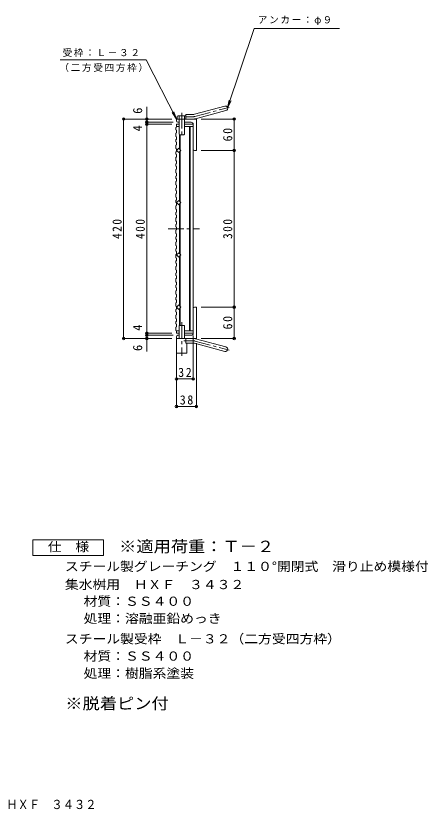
# Model space of a CAD drawing. Units: millimetres, scale not verified. Extents: x -880 to 876, y -823 to 756.
# Drawn here: x 87 to 876, y -823 to 698 of the extents above; entities that cross this region are included whole.
import ezdxf
from ezdxf.enums import TextEntityAlignment as Align

# ---------------------------------------------------------------- set-up
doc = ezdxf.new("R2010")
doc.units = ezdxf.units.MM
doc.header["$LTSCALE"] = 6
doc.header["$PDMODE"] = 32
doc.header["$PDSIZE"] = 4.8
doc.linetypes.add('CHAIN1', pattern=[8, 5, -1, 1, -1])
for name, color, linetype, lineweight in [('A-1_ピット', 2, 'Continuous', 9), ('A-2_蓋', 3, 'Continuous', 9), ('A-4_寸法', 7, 'Continuous', 9), ('A-5_仕様文', 7, 'Continuous', 9), ('A-9_ｸｯｼｮﾝ材', 4, 'Continuous', 9), ('F-4_F-4ﾚｲﾔ', 2, 'Continuous', 9)]:
    doc.layers.add(name, color=color, linetype=linetype, lineweight=lineweight)
doc.layers.add('F-5_F-5ﾚｲﾔ', color=2, linetype='Continuous')
doc.styles.add('ＭＳ ゴシック', font='')
doc.styles.get('ＭＳ ゴシック').set_extended_font_data('MS Gothic')

msp = doc.modelspace()

# ---------------------------------------------------------------- linework, layer by layer
at = {"layer": 'A-1_ピット'}
for p, q in [((428.978, 509.604), (487.169, 525.196)), ((426.648, 509.297), (412.833, 509.297)), ((412.833, 506.498), (412.833, 509.297)), ((412.833, 506.498), (412.833, 500.297)), ((431.307, 500.91), (489.498, 516.502)), ((394.833, 496.797), (394.833, 500.297)), ((432.833, 500.297), (394.833, 500.297)), ((399.833, 494.297), (397.333, 494.297)), ((422.833, 494.297), (409.833, 494.297)), ((426.833, 490.297), (426.833, 442.797)), ((432.833, 500.297), (432.833, 440.297)), ((429.333, 440.297), (432.833, 440.297)), ((426.833, 90.297), (426.833, 137.797)), ((429.333, 140.296), (432.833, 140.296)), ((432.833, 80.297), (432.833, 140.296)), ((394.833, 83.796), (394.833, 80.297)), ((432.833, 80.297), (394.833, 80.297)), ((399.833, 86.297), (397.333, 86.297)), ((422.833, 86.297), (409.833, 86.297)), ((412.833, 80.297), (412.833, 71.297)), ((431.307, 79.683), (489.498, 64.091)), ((426.648, 71.297), (412.833, 71.297)), ((428.978, 70.99), (487.168, 55.398))]:
    msp.add_line(p, q, dxfattribs=at)
at = {"layer": 'A-1_ピット', "linetype": 'CHAIN1'}
for p, q in [((430.142, 505.257), (495.309, 522.718)), ((426.648, 504.797), (413.718, 504.797)), ((426.648, 75.797), (409.028, 75.797)), ((430.142, 75.337), (495.309, 57.875))]:
    msp.add_line(p, q, dxfattribs=at)
at = {"layer": 'A-1_ピット'}
for centre, radius, start, end in [((488.333, 520.849), 4.5, 285.00014, 104.99991), ((426.648, 518.297), 9, 270, 285.00002), ((397.333, 496.797), 2.5, 180, 270), ((422.833, 490.297), 4, 0, 90), ((426.648, 518.297), 18, 270, 285), ((429.333, 442.797), 2.5, 180, 270), ((429.333, 137.797), 2.5, 90, 180), ((397.333, 83.796), 2.5, 90, 180), ((422.833, 90.297), 4, 270, 0), ((426.648, 62.297), 18, 74.99998, 89.99998), ((426.648, 62.297), 9, 74.99998, 90), ((488.333, 59.744), 4.5, 255.00008, 74.99986)]:
    msp.add_arc(centre, radius, start, end, dxfattribs=at)
at = {"layer": 'A-1_ピット', "linetype": 'CHAIN1'}
for centre, start, end in [((426.648, 518.297), 270, 284.99995), ((426.648, 62.297), 75.00005, 90)]:
    msp.add_arc(centre, 13.5, start, end, dxfattribs=at)
at = {"layer": 'A-2_蓋'}
for p, q in [((394.833, 490.297), (394.833, 484.654)), ((394.833, 490.297), (399.833, 490.297)), ((409.833, 490.297), (426.833, 490.297)), ((393.333, 484.142), (394.833, 484.654)), ((393.333, 473.599), (394.833, 474.11)), ((394.833, 485.797), (399.833, 485.797)), ((409.833, 485.797), (426.833, 485.797)), ((419.833, 485.797), (419.833, 94.797)), ((420.833, 485.797), (420.833, 94.797)), ((426.833, 485.797), (426.833, 94.797)), ((393.333, 460.916), (394.833, 461.427)), ((394.833, 466.54), (394.833, 461.427)), ((400.833, 470.297), (400.833, 442.782)), ((401.833, 470.297), (401.833, 441.782)), ((393.333, 450.372), (394.833, 450.884)), ((394.833, 443.314), (394.833, 438.201)), ((393.333, 437.689), (394.833, 438.201)), ((393.333, 427.146), (394.833, 427.657)), ((400.833, 437.811), (400.833, 342.782)), ((401.833, 438.811), (401.833, 341.782)), ((393.333, 414.463), (394.833, 414.974)), ((394.833, 420.088), (394.833, 414.974)), ((393.333, 403.92), (394.833, 404.431)), ((394.833, 409.544), (394.833, 404.431)), ((394.833, 396.861), (394.833, 391.748)), ((393.333, 391.236), (394.833, 391.748)), ((393.333, 380.693), (394.833, 381.205)), ((394.833, 386.318), (394.833, 381.205)), ((393.333, 368.01), (394.833, 368.522)), ((394.833, 373.635), (394.833, 368.522)), ((393.333, 357.467), (394.833, 357.978)), ((394.833, 363.091), (394.833, 357.978)), ((394.833, 350.408), (394.833, 345.295)), ((393.333, 344.784), (394.833, 345.295)), ((393.333, 334.241), (394.833, 334.752)), ((394.833, 339.865), (394.833, 334.752)), ((400.833, 337.811), (400.833, 242.782)), ((401.833, 338.811), (401.833, 241.782)), ((393.333, 321.558), (394.833, 322.069)), ((394.833, 327.182), (394.833, 322.069)), ((393.333, 311.014), (394.833, 311.526)), ((394.833, 316.639), (394.833, 311.526)), ((393.333, 298.331), (394.833, 298.843)), ((394.833, 303.956), (394.833, 298.843)), ((394.833, 293.413), (394.833, 288.299)), ((393.333, 287.788), (394.833, 288.299)), ((393.333, 275.105), (394.833, 275.616)), ((394.833, 280.73), (394.833, 275.616)), ((393.333, 264.562), (394.833, 265.073)), ((394.833, 270.186), (394.833, 265.073)), ((393.333, 251.879), (394.833, 252.39)), ((394.833, 257.503), (394.833, 252.39)), ((394.833, 246.96), (394.833, 241.847)), ((393.333, 241.335), (394.833, 241.847)), ((393.333, 228.652), (394.833, 229.164)), ((394.833, 234.277), (394.833, 229.164)), ((400.833, 142.782), (400.833, 237.811)), ((401.833, 141.782), (401.833, 238.811)), ((393.333, 218.109), (394.833, 218.62)), ((394.833, 223.734), (394.833, 218.62)), ((393.333, 205.426), (394.833, 205.937)), ((394.833, 211.051), (394.833, 205.937)), ((394.833, 200.507), (394.833, 195.394)), ((393.333, 194.883), (394.833, 195.394)), ((393.333, 182.2), (394.833, 182.711)), ((394.833, 187.824), (394.833, 182.711)), ((393.333, 171.657), (394.833, 172.168)), ((394.833, 177.281), (394.833, 172.168)), ((393.333, 158.973), (394.833, 159.485)), ((394.833, 164.598), (394.833, 159.485)), ((394.833, 154.055), (394.833, 148.942)), ((393.333, 148.43), (394.833, 148.942)), ((394.833, 141.372), (394.833, 136.258)), ((400.833, 105.296), (400.833, 137.811)), ((401.833, 105.296), (401.833, 138.811)), ((393.333, 135.747), (394.833, 136.258)), ((393.333, 125.204), (394.833, 125.715)), ((394.833, 130.828), (394.833, 125.715)), ((393.333, 112.521), (394.833, 113.032)), ((394.833, 118.145), (394.833, 113.032)), ((394.833, 107.602), (394.833, 102.489)), ((393.333, 101.978), (394.833, 102.489)), ((393.333, 101.978), (393.333, 95.43)), ((394.833, 94.797), (399.833, 94.797)), ((409.833, 94.797), (426.833, 94.797)), ((394.833, 90.297), (399.833, 90.297)), ((409.833, 90.297), (426.833, 90.297))]:
    msp.add_line(p, q, dxfattribs=at)
at = {"layer": 'A-2_蓋', "linetype": 'CHAIN1'}
msp.add_line((378.553, 290.297), (438.928, 290.297), dxfattribs=at)
at = {"layer": 'A-2_蓋'}
for points in [[(393.333, 484.142), (393.333, 479.735), (394.833, 479.223), (394.833, 474.11)], [(393.333, 473.599), (393.333, 467.052), (394.833, 466.54)], [(393.333, 460.916), (393.333, 456.508), (394.833, 455.997), (394.833, 450.884)], [(393.333, 450.372), (393.333, 443.825), (394.833, 443.314)], [(393.333, 437.689), (393.333, 433.282), (394.833, 432.771), (394.833, 427.657)], [(393.333, 427.146), (393.333, 420.599), (394.833, 420.088)], [(393.333, 414.463), (393.333, 410.056), (394.833, 409.544)], [(393.333, 403.92), (393.333, 397.372), (394.833, 396.861)], [(393.333, 391.236), (393.333, 386.829), (394.833, 386.318)], [(393.333, 380.693), (393.333, 374.146), (394.833, 373.635)], [(393.333, 368.01), (393.333, 363.603), (394.833, 363.091)], [(393.333, 357.467), (393.333, 350.92), (394.833, 350.408)], [(393.333, 344.784), (393.333, 340.376), (394.833, 339.865)], [(393.333, 334.241), (393.333, 327.693), (394.833, 327.182)], [(393.333, 321.558), (393.333, 317.15), (394.833, 316.639)], [(393.333, 311.014), (393.333, 304.467), (394.833, 303.956)], [(393.333, 298.331), (393.333, 293.924), (394.833, 293.413)], [(393.333, 287.788), (393.333, 281.241), (394.833, 280.73)], [(393.333, 275.105), (393.333, 270.698), (394.833, 270.186)], [(393.333, 264.562), (393.333, 258.014), (394.833, 257.503)], [(393.333, 251.879), (393.333, 247.471), (394.833, 246.96)], [(393.333, 241.335), (393.333, 234.788), (394.833, 234.277)], [(393.333, 228.652), (393.333, 224.245), (394.833, 223.734)], [(393.333, 218.109), (393.333, 211.562), (394.833, 211.051)], [(393.333, 205.426), (393.333, 201.019), (394.833, 200.507)], [(393.333, 194.883), (393.333, 188.335), (394.833, 187.824)], [(393.333, 182.2), (393.333, 177.792), (394.833, 177.281)], [(393.333, 171.657), (393.333, 165.109), (394.833, 164.598)], [(393.333, 158.973), (393.333, 154.566), (394.833, 154.055)], [(393.333, 148.43), (393.333, 141.883), (394.833, 141.372)], [(393.333, 135.747), (393.333, 131.34), (394.833, 130.828)], [(393.333, 125.204), (393.333, 118.657), (394.833, 118.145)], [(393.333, 112.521), (393.333, 108.113), (394.833, 107.602)], [(393.333, 95.43), (394.833, 94.919), (394.833, 90.297)]]:
    msp.add_lwpolyline(points, dxfattribs=at)
for points in [[(403.318, 440.297), (399.076, 436.054), (394.833, 440.297), (399.076, 444.539)], [(403.318, 340.297), (399.076, 336.054), (394.833, 340.297), (399.076, 344.539)], [(403.318, 240.297), (399.076, 244.539), (394.833, 240.297), (399.076, 236.054)], [(403.318, 140.297), (399.076, 144.539), (394.833, 140.297), (399.076, 136.054)]]:
    msp.add_lwpolyline(points, close=True, dxfattribs=at)
at = {"layer": 'A-4_寸法'}
for p, q in [((337.986, 494.297), (337.986, 523.985)), ((385.833, 500.297), (291.859, 500.297)), ((293.659, 80.297), (293.659, 500.297)), ((388.333, 494.297), (336.186, 494.297)), ((385.833, 490.297), (336.186, 490.297)), ((337.986, 490.297), (337.986, 494.297)), ((337.986, 90.297), (337.986, 490.297)), ((441.833, 500.297), (507.135, 500.297)), ((505.335, 440.297), (505.335, 500.297)), ((441.833, 440.297), (507.135, 440.297)), ((505.335, 140.296), (505.335, 440.297)), ((441.833, 140.296), (507.135, 140.296)), ((505.335, 80.297), (505.335, 140.296)), ((385.833, 80.297), (291.859, 80.297)), ((385.833, 90.297), (336.186, 90.297)), ((388.333, 86.297), (336.186, 86.297)), ((385.833, 80.296), (336.186, 80.296)), ((337.986, 86.297), (337.986, 90.297)), ((337.986, 55.439), (337.986, 86.297)), ((426.833, 85.797), (426.833, 0.955)), ((441.833, 80.297), (507.135, 80.297)), ((394.833, 71.296), (394.833, -51.793)), ((432.833, 71.297), (432.833, -51.793)), ((394.833, 2.755), (426.833, 2.755)), ((394.833, -49.993), (432.833, -49.993))]:
    msp.add_line(p, q, dxfattribs=at)
for p in [(293.659, 500.297), (337.986, 500.297), (505.335, 500.297), (337.986, 494.297), (337.986, 490.297), (505.335, 440.297), (505.335, 140.296), (337.986, 90.297), (293.659, 80.297), (337.986, 86.297), (337.986, 80.296), (505.335, 80.297), (394.833, 2.755), (426.833, 2.755), (394.833, -49.993), (432.833, -49.993)]:
    msp.add_point(p, dxfattribs=at)
at = {"layer": 'A-5_仕様文'}
for p, q in [((543.567, 674.021), (492.68, 522.014)), ((543.567, 674.021), (706.539, 674.021)), ((492.68, 522.014), (495.544, 536.738)), ((492.68, 522.014), (499.258, 535.495)), ((394.833, 500.297), (386.318, 512.646)), ((394.833, 500.297), (389.804, 514.429))]:
    msp.add_line(p, q, dxfattribs=at)
msp.add_lwpolyline([(171.892, 613.507), (336.929, 613.507), (394.833, 500.297)], dxfattribs=at)
at = {"layer": 'A-9_ｸｯｼｮﾝ材'}
for p, q in [((395.948, 505.954), (395.948, 500.297)), ((411.775, 506.697), (397.891, 506.697)), ((399.833, 471.109), (399.833, 505.954)), ((409.833, 471.109), (409.833, 505.954)), ((400.645, 470.297), (399.833, 471.109)), ((400.645, 470.297), (409.021, 470.297)), ((409.021, 470.297), (409.833, 471.109)), ((409.833, 105.296), (399.833, 105.296)), ((399.833, 80.296), (399.833, 105.296)), ((409.833, 80.296), (409.833, 105.296)), ((414.833, 71.297), (414.833, 52.296))]:
    msp.add_line(p, q, dxfattribs=at)
at = {"layer": 'A-9_ｸｯｼｮﾝ材', "linetype": 'CHAIN1'}
for p, q in [((404.833, 512.437), (404.833, 466.764)), ((404.833, 111.227), (404.833, 46.864))]:
    msp.add_line(p, q, dxfattribs=at)
at = {"layer": 'A-9_ｸｯｼｮﾝ材'}
msp.add_lwpolyline([(394.833, 80.296), (394.833, 52.296), (414.833, 52.296)], dxfattribs=at)
for centre, radius, start, end in [((397.891, 503.787), 2.91, 48.12389, 131.8763), ((404.833, 489.507), 17.19, 73.09029, 106.90971), ((411.775, 503.787), 2.91, 68.68713, 131.87611)]:
    msp.add_arc(centre, radius, start, end, dxfattribs=at)
at = {"layer": 'F-4_F-4ﾚｲﾔ'}
msp.add_lwpolyline([(119.959, -335.42), (119.959, -305.42), (254.959, -305.42), (254.959, -335.42)], close=True, dxfattribs=at)

# ---------------------------------------------------------------- texts
at = {"layer": 'A-4_寸法', "color": 2, "style": 'ＭＳ ゴシック'}
for s, p in [('6', (334.386, 510.377)), ('4', (334.386, 476.749)), ('4', (334.386, 94.853)), ('6', (334.386, 56.201))]:
    msp.add_text(s, height=17.6, rotation=90, dxfattribs=at).set_placement(p, align=Align.BOTTOM_LEFT)
at = {"layer": 'A-4_寸法', "color": 2, "char_height": 17.6, "attachment_point": 7, "rotation": 90, "style": 'ＭＳ ゴシック'}
for s, insert in [('\\T1.27;\\W0.95;60', (501.736, 457.547)), ('\\T1.27;\\W0.9;420', (290.059, 270.797)), ('\\T1.27;\\W0.9;400', (334.386, 270.797)), ('\\T1.27;\\W0.9;300', (501.736, 270.797)), ('\\T1.27;\\W0.95;60', (501.736, 97.547))]:
    msp.add_mtext(s, dxfattribs=dict(at, insert=insert))
at = {"layer": 'A-4_寸法', "color": 2, "char_height": 17.6, "attachment_point": 7, "style": 'ＭＳ ゴシック'}
for s, insert in [('\\T1.27;\\W0.95;32', (398.083, 6.355)), ('\\T1.27;\\W0.95;38', (401.083, -46.393))]:
    msp.add_mtext(s, dxfattribs=dict(at, insert=insert))
at = {"layer": 'A-5_仕様文', "char_height": 13.2, "attachment_point": 7, "style": 'ＭＳ ゴシック'}
for s, insert in [('\\T1.17;アンカー：φ９', (550.281, 680.094)), ('\\T1.17;受枠：Ｌ－３２', (176.764, 619.331)), ('\\T1.17;（二方受四方枠）', (170.596, 590.384))]:
    msp.add_mtext(s, dxfattribs=dict(at, insert=insert))
at = {"layer": 'F-4_F-4ﾚｲﾔ', "style": 'ＭＳ ゴシック', "width": 1.1}
for s, p in [('仕\u3000様', (148.459, -332.421)), ('スチール製グレーチング\u3000１１０°開閉式\u3000滑り止め模様付', (181.212, -370.172)), ('集水桝用\u3000ＨＸＦ\u3000３４３２', (181.212, -404.86)), ('材質：ＳＳ４００', (217.04, -436.842)), ('処理：溶融亜鉛めっき', (217.04, -469.842)), ('スチール製受枠\u3000Ｌ－３２（二方受四方枠）', (181.213, -508.843)), ('材質：ＳＳ４００', (217.04, -541.843)), ('処理：樹脂系塗装', (217.04, -574.843))]:
    msp.add_text(s, height=17.6, dxfattribs=at).set_placement(p, align=Align.BOTTOM_LEFT)
at = {"layer": 'F-4_F-4ﾚｲﾔ', "color": 3, "style": 'ＭＳ ゴシック', "width": 1.1}
msp.add_text('※脱着ピン付', height=21.99, dxfattribs=at).set_placement((181.97, -636.057), align=Align.BOTTOM_LEFT)
at = {"layer": 'F-5_F-5ﾚｲﾔ', "color": 3, "style": 'ＭＳ ゴシック', "width": 1.1}
msp.add_text('※適用荷重：Ｔ－２', height=21.99, dxfattribs=at).set_placement((284.959, -335.42), align=Align.BOTTOM_LEFT)
at = {"layer": 'F-5_F-5ﾚｲﾔ', "style": 'ＭＳ ゴシック', "width": 0.9}
msp.add_text('集水桝用\u3000ＨＸＦ\u3000３４３２', height=17.6, dxfattribs=at).set_placement((-39.071, -825.907), align=Align.BOTTOM_LEFT)

doc.saveas('drawing.dxf')
